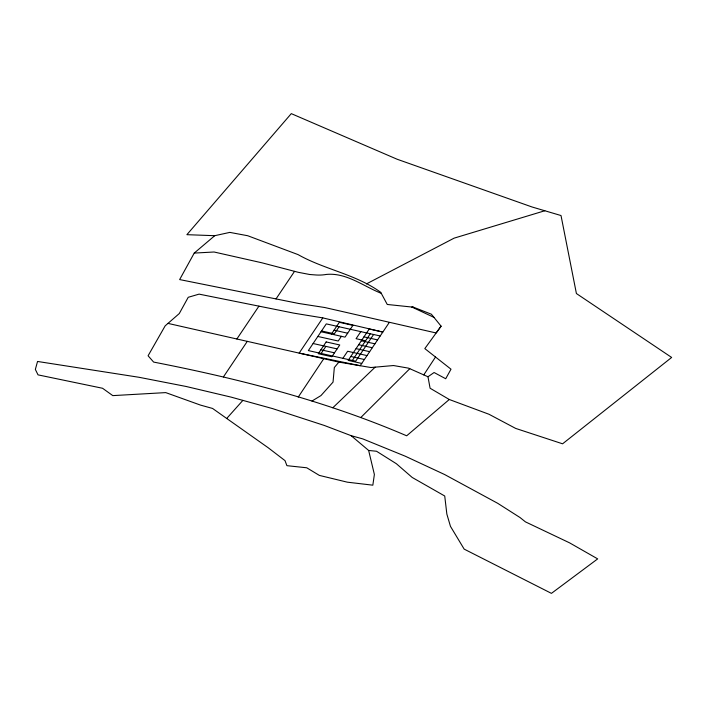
<?xml version="1.0" encoding="UTF-8"?>
<svg xmlns="http://www.w3.org/2000/svg" width="707" height="707" viewBox="0 0 707 707"><rect width="100%" height="100%" fill="white"/><g stroke="black" fill="none" stroke-linecap="round" stroke-linejoin="round"><path stroke-width="1.06" d="M194.231 253.079L214.742 235.696L229.828 232.391L247.697 235.731L298.054 254.6C324.584 269.614 355.807 274.219 380.728 292.318L387.25 304.461L413.471 307.209L431.385 314.217L441.097 326.174L436.157 332.979L324.831 307.527L298.769 303.489L179.649 279.574L194.231 253.079L214.071 252.001L261.988 262.818L298.186 272.292L309.71 274.502L316.179 274.996A25.646 14.812 0 0 0 326.546 274.413C346.598 272.548 363.539 286.344 381.267 293.325M423.767 374.896L435.512 357.008M298.248 397.078L323.779 358.688M236.863 338.998L258.921 306.149M223.403 376.937L247.3 341.357M276.022 298.92L294.527 271.364M361.745 363.442L348.153 360.393L369.24 329.011L382.823 332.051L322.807 317.894L299.149 353.111L360.217 365.722L389.159 322.639M331.433 334.084L339.342 322.321L352.926 325.361L345.025 337.133L321.005 331.751M321.146 353.456L325.9 346.377M339.086 326.749L334.331 333.828L321.535 330.964M341.384 336.32L338.229 341.021L317.841 336.461M342.886 358.325L347.641 351.246L367.013 355.594M360.826 331.618L356.072 338.697L365.554 340.818M352.369 360.446L370.309 333.739M373.623 334.482L355.683 361.189L308.349 350.592L326.289 323.886L380.189 335.975M441.097 326.174L424.819 348.604L450.995 369.195L445.71 378.749L434.089 372.518L427.974 376.76L408.637 368.179L393.525 365.537L370.901 367.525L338.883 362.117L167.992 323.391L165.173 325.839L148.081 355.771L153.631 362.081C239.912 378.899 325.75 401.002 406.675 435.795L449.29 399.499L488.97 414.258L515.686 428.424L562.586 443.81L671.65 357.45L576.408 293.538L561.013 215.538L532.097 207.001L397.122 159.234L291.284 113.633L186.887 234.68L214.742 235.696M338.883 362.117L334.331 367.516L333.041 382.116L320.96 395.584L311.964 401.046M351.14 435.671L368.647 450.456L376.531 451.252L396.388 463.739L412.208 477.464L444.73 496.005L446.851 514.077L450.456 526.335L464.163 549.118L551.433 593.367L597.68 558.884L569.586 542.852L525.416 521.854L520.069 517.559L497.763 503.34L444.632 474.538L405.252 456.201L362.762 438.888L351.14 435.671L324.327 425.464L272.531 408.593L231.118 397.122L186.1 386.473L139.023 377.282L37.542 361.463L35.35 369.434L38.028 374.869L102.559 388.267L112.784 395.62L165.73 392.606L200.505 405.102L212.56 408.443L226.717 418.464L242.881 400.383M360.747 417.572L409.795 368.692M332.803 407.78L375.161 367.154M167.992 323.391L179.278 313.555L188.23 297.293L199.082 294.13L293.626 313.113L322.807 317.894M366.438 283.914L454.141 238.135L544.814 210.757M413.471 307.209L411.828 307.032L433.948 317.372M334.066 330.16L347.658 333.209M363.964 336.859L377.556 339.899M361.33 340.783L374.922 343.823M358.696 344.707L372.289 347.747M356.063 348.631L369.646 351.671M313.104 343.514L337.115 348.896M320.898 349.779L334.482 352.82M350.787 356.469L364.379 359.518M449.29 399.499L430.095 388.24L427.974 376.76M226.717 418.464L268.2 447.752L285.009 460.628L286.918 465.674L306.732 467.778L319.361 475.404L347.323 482.174L372.836 485.179L374.374 474.468L368.647 450.456M326.166 341.932L318.256 353.703L331.848 356.743L339.758 344.972L326.166 341.932"/></g></svg>
